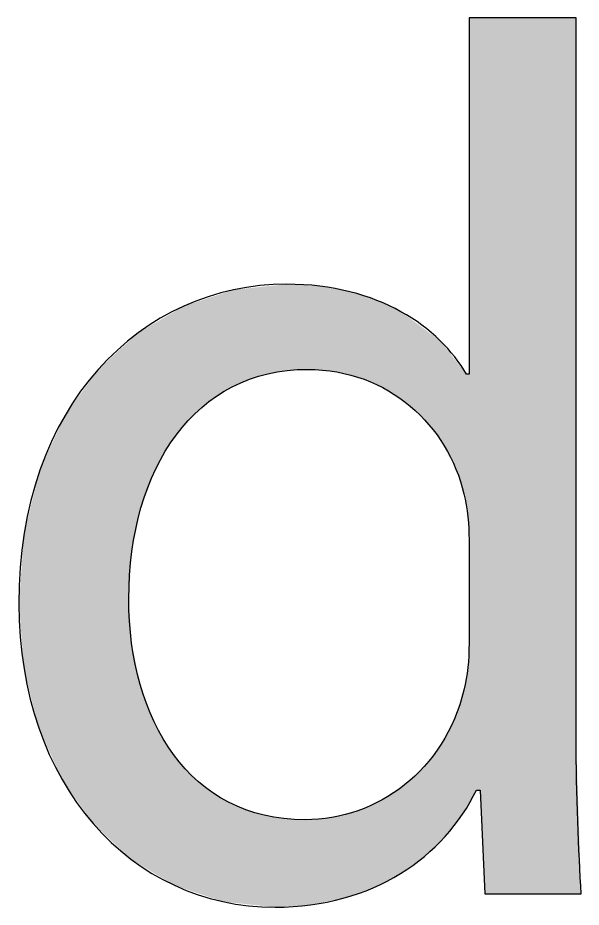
# Model space of a CAD drawing. Extents: x 0 to 360, y -268 to 0.
# Drawn here: x 212.238 to 213.608, y -177.433 to -175.271 of the extents above; entities that cross this region are included whole.
import ezdxf

# ---------------------------------------------------------------- set-up
doc = ezdxf.new("R2010")
doc.units = 0
doc.layers.add('LAYER_1', color=7, linetype='CONTINUOUS')

# ---------------------------------------------------------------- blocks, each defined once
blk = doc.blocks.new('*U279')
at = {"layer": 'LAYER_1', "color": 250, "extrusion": (0, 0, -1)}
for points in [[(-213.3351, -177.1796), (-213.3351, -175.2715), (-213.353, -177.1484)], [(-213.353, -177.1484), (-213.3351, -175.2715), (-213.353, -175.2715)], [(-213.353, -177.1484), (-213.353, -175.2715), (-213.362, -177.1484)], [(-213.362, -177.1484), (-213.353, -175.2715), (-213.362, -175.2715)], [(-213.3737, -177.4002), (-213.362, -175.2715), (-213.3737, -175.2715)], [(-213.3737, -177.4002), (-213.3737, -175.2715), (-213.5956, -177.4002)], [(-213.5956, -177.4002), (-213.3737, -175.2715), (-213.5956, -175.2715)], [(-212.7593, -176.1683), (-212.7593, -175.9336), (-212.7624, -176.167)], [(-212.7624, -176.167), (-212.7624, -175.9325), (-212.792, -176.154)], [(-212.792, -176.154), (-212.792, -175.9294), (-212.8009, -176.1501)], [(-212.8009, -176.1501), (-212.8009, -175.9285), (-212.8369, -176.1393)], [(-212.8369, -176.1393), (-212.8369, -175.9247), (-212.8454, -176.1368)], [(-212.8454, -176.1368), (-212.8454, -175.9238), (-212.8638, -176.1336)], [(-212.8638, -176.1336), (-212.8638, -175.9219), (-212.8849, -176.1299)], [(-212.8849, -176.1299), (-212.8849, -175.9197), (-212.8914, -176.1288)], [(-212.8914, -176.1288), (-212.8914, -175.919), (-212.8925, -176.1286)], [(-212.8925, -176.1286), (-212.8914, -175.919), (-212.8925, -175.919)], [(-212.8925, -176.1286), (-212.8925, -175.919), (-212.9362, -176.1262)], [(-212.9362, -176.1262), (-212.8925, -175.919), (-212.9362, -175.9216)], [(-212.9362, -176.1262), (-212.9362, -175.9216), (-212.9424, -176.1259)], [(-212.9424, -176.1259), (-212.9362, -175.9216), (-212.9424, -175.922)], [(-212.9497, -176.1265), (-212.9424, -175.922), (-212.9497, -175.9224)], [(-212.972, -176.1284), (-212.9497, -175.9224), (-212.972, -175.9237)], [(-213.0017, -176.131), (-212.972, -175.9237), (-213.0017, -175.9292)], [(-213.0139, -176.1321), (-213.0017, -175.9292), (-213.0139, -175.9314)], [(-213.0293, -176.1363), (-213.0139, -175.9314), (-213.0293, -175.9343)], [(-213.0452, -176.1406), (-213.0293, -175.9343), (-213.0452, -175.9372)], [(-212.7119, -176.1979), (-212.7119, -175.9491), (-212.7206, -176.1912)], [(-212.7206, -176.1912), (-212.7206, -175.9463), (-212.7364, -176.1819)], [(-212.7364, -176.1819), (-212.7364, -175.9411), (-212.7503, -176.1736)], [(-212.7503, -176.1736), (-212.7503, -175.9365), (-212.7593, -176.1683)], [(-213.0646, -176.1459), (-213.0452, -175.9372), (-213.0646, -175.9434)], [(-213.0798, -176.15), (-213.0646, -175.9434), (-213.0798, -175.9482)], [(-213.1023, -176.1606), (-213.0798, -175.9482), (-213.1023, -175.9554)], [(-213.1111, -176.1648), (-213.1023, -175.9554), (-213.1111, -175.9582)], [(-212.641, -176.2635), (-212.641, -175.9724), (-212.6448, -176.259)], [(-212.6448, -176.259), (-212.6448, -175.9712), (-212.6522, -176.2501)], [(-212.6522, -176.2501), (-212.6522, -175.9688), (-212.6767, -176.2264)], [(-212.6767, -176.2264), (-212.6767, -175.9607), (-212.6849, -176.2185)], [(-212.6849, -176.2185), (-212.6849, -175.958), (-212.7119, -176.1979)], [(-213.1238, -176.1708), (-213.1111, -175.9582), (-213.1238, -175.9642)], [(-213.1395, -176.1782), (-213.1238, -175.9642), (-213.1395, -175.9716)], [(-213.1681, -176.1984), (-213.1395, -175.9716), (-213.1681, -175.9851)], [(-212.5963, -176.3248), (-212.5963, -175.9987), (-212.6162, -176.2952)], [(-212.6162, -176.2952), (-212.6162, -175.987), (-212.6184, -176.2919)], [(-212.6184, -176.2919), (-212.6184, -175.9857), (-212.6227, -176.2856)], [(-212.6227, -176.2856), (-212.6227, -175.9832), (-212.641, -176.2635)], [(-213.1696, -176.1995), (-213.1681, -175.9851), (-213.1696, -175.9857)], [(-213.178, -176.2054), (-213.1696, -175.9857), (-213.178, -175.992)], [(-213.1922, -176.2154), (-213.178, -175.992), (-213.1922, -176.0025)], [(-212.5689, -176.3789), (-212.5689, -176.0147), (-212.5732, -176.3675)], [(-212.5732, -176.3675), (-212.5732, -176.0122), (-212.5909, -176.3348)], [(-212.5909, -176.3348), (-212.5909, -176.0018), (-212.5963, -176.3248)], [(-213.2262, -176.2492), (-213.1922, -176.0025), (-213.2262, -176.0276)], [(-212.5302, -176.4958), (-212.5302, -176.0374), (-212.5349, -176.4731)], [(-212.5349, -176.4731), (-212.5349, -176.0347), (-212.5372, -176.4624)], [(-212.5372, -176.4624), (-212.5372, -176.0333), (-212.5689, -176.3789)], [(-213.2265, -176.2495), (-213.2262, -176.0276), (-213.2265, -176.0278)], [(-213.2376, -176.2604), (-213.2265, -176.0278), (-213.2376, -176.036)], [(-213.2642, -176.2972), (-213.2376, -176.036), (-213.2642, -176.0557)], [(-212.5076, -176.6836), (-212.5076, -176.0581), (-212.5124, -176.6097)], [(-212.5124, -176.6097), (-212.5124, -176.0537), (-212.5145, -176.5782)], [(-212.5145, -176.5782), (-212.5145, -176.0518), (-212.5151, -176.5684)], [(-212.5151, -176.5684), (-212.5151, -176.0512), (-212.5302, -176.4958)], [(-213.2672, -176.3013), (-213.2642, -176.0557), (-213.2672, -176.0594)], [(-213.2748, -176.3118), (-213.2672, -176.0594), (-213.2748, -176.0691)], [(-213.2771, -176.3163), (-213.2748, -176.0691), (-213.2771, -176.072)], [(-213.2997, -176.3611), (-213.2771, -176.072), (-213.2997, -176.1008)], [(-213.3034, -176.3683), (-213.2997, -176.1008), (-213.3034, -176.1055)], [(-213.3194, -176.4183), (-213.3034, -176.1055), (-213.3194, -176.1258)], [(-213.3227, -176.4287), (-213.3194, -176.1258), (-213.3227, -176.13)], [(-213.3289, -176.4647), (-213.3227, -176.13), (-213.3289, -176.1379)], [(-213.3323, -176.4842), (-213.3289, -176.1379), (-213.3323, -176.1379)], [(-213.3351, -176.5396), (-213.3323, -176.1379), (-213.3351, -176.1379)], [(-212.5124, -177.316), (-212.5076, -176.6836), (-212.5124, -176.7589)], [(-212.5145, -177.3172), (-212.5124, -176.7589), (-212.5145, -176.7911)], [(-212.5151, -177.3176), (-212.5145, -176.7911), (-212.5151, -176.7942)], [(-212.5302, -177.3267), (-212.5151, -176.7942), (-212.5302, -176.8683)], [(-213.3323, -177.1846), (-213.3323, -176.8507), (-213.3351, -177.1796)], [(-212.5349, -177.3295), (-212.5302, -176.8683), (-212.5349, -176.8915)], [(-213.3289, -177.1904), (-213.3289, -176.87), (-213.3323, -177.1846)], [(-212.5372, -177.3309), (-212.5349, -176.8915), (-212.5372, -176.8974)], [(-212.5689, -177.35), (-212.5372, -176.8974), (-212.5689, -176.9826)], [(-213.3227, -177.2013), (-213.3227, -176.9055), (-213.3289, -177.1904)], [(-213.3194, -177.2071), (-213.3194, -176.9156), (-213.3227, -177.2013)], [(-213.3034, -177.2275), (-213.3034, -176.9638), (-213.3194, -177.2071)], [(-212.5732, -177.3526), (-212.5689, -176.9826), (-212.5732, -176.9907)], [(-212.5909, -177.3632), (-212.5732, -176.9907), (-212.5909, -177.024)], [(-213.2997, -177.2322), (-213.2997, -176.9749), (-213.3034, -177.2275)], [(-212.5963, -177.3665), (-212.5909, -177.024), (-212.5963, -177.0321)], [(-212.6162, -177.3785), (-212.5963, -177.0321), (-212.6162, -177.0622)], [(-213.2672, -177.2707), (-213.2672, -177.0369), (-213.2748, -177.2633)], [(-213.2748, -177.2633), (-213.2748, -177.0223), (-213.2771, -177.2612)], [(-213.2771, -177.2612), (-213.2771, -177.018), (-213.2997, -177.2322)], [(-213.5956, -177.4002), (-213.5956, -177.0254), (-213.608, -177.4002)], [(-213.2642, -177.2735), (-213.2642, -177.0407), (-213.2672, -177.2707)], [(-212.6184, -177.3798), (-212.6162, -177.0622), (-212.6184, -177.0649)], [(-212.6227, -177.3813), (-212.6184, -177.0649), (-212.6227, -177.07)], [(-212.641, -177.3874), (-212.6227, -177.07), (-212.641, -177.0923)], [(-213.2376, -177.299), (-213.2376, -177.0758), (-213.2642, -177.2735)], [(-212.6448, -177.3887), (-212.641, -177.0923), (-212.6448, -177.097)], [(-212.6522, -177.3912), (-212.6448, -177.097), (-212.6522, -177.1042)], [(-213.2262, -177.3098), (-213.2262, -177.0907), (-213.2265, -177.3096)], [(-213.2265, -177.3096), (-213.2265, -177.0903), (-213.2376, -177.299)], [(-212.6767, -177.3994), (-212.6522, -177.1042), (-212.6767, -177.128)], [(-213.1922, -177.3342), (-213.1922, -177.1226), (-213.2262, -177.3098)], [(-212.6849, -177.4022), (-212.6767, -177.128), (-212.6849, -177.1343)], [(-212.7119, -177.4113), (-212.6849, -177.1343), (-212.7119, -177.1551)], [(-213.1681, -177.3514), (-213.1681, -177.1426), (-213.1696, -177.3504)], [(-213.1696, -177.3504), (-213.1696, -177.1416), (-213.178, -177.3444)], [(-213.178, -177.3444), (-213.178, -177.136), (-213.1922, -177.3342)], [(-212.7206, -177.4142), (-212.7119, -177.1551), (-212.7206, -177.1602)], [(-212.7364, -177.4195), (-212.7206, -177.1602), (-212.7364, -177.1695)], [(-213.1395, -177.3664), (-213.1395, -177.1617), (-213.1681, -177.3514)], [(-212.7503, -177.421), (-212.7364, -177.1695), (-212.7503, -177.1778)], [(-212.7593, -177.4219), (-212.7503, -177.1778), (-212.7593, -177.1818)], [(-212.7624, -177.4223), (-212.7593, -177.1818), (-212.7624, -177.1831)], [(-212.792, -177.4254), (-212.7624, -177.1831), (-212.792, -177.196)], [(-213.1023, -177.3857), (-213.1023, -177.1817), (-213.1111, -177.3811)], [(-213.1111, -177.3811), (-213.1111, -177.1778), (-213.1238, -177.3745)], [(-213.1238, -177.3745), (-213.1238, -177.1721), (-213.1395, -177.3664)], [(-212.8009, -177.4264), (-212.792, -177.196), (-212.8009, -177.1987)], [(-212.8369, -177.4302), (-212.8009, -177.1987), (-212.8369, -177.2094)], [(-212.8454, -177.4311), (-212.8369, -177.2094), (-212.8454, -177.2108)], [(-213.0293, -177.4114), (-213.0293, -177.2077), (-213.0452, -177.4058)], [(-213.0452, -177.4058), (-213.0452, -177.2036), (-213.0646, -177.399)], [(-213.0646, -177.399), (-213.0646, -177.1986), (-213.0798, -177.3936)], [(-213.0798, -177.3936), (-213.0798, -177.1918), (-213.1023, -177.3857)], [(-212.8638, -177.4331), (-212.8454, -177.2108), (-212.8638, -177.214)], [(-212.8638, -177.4331), (-212.8638, -177.214), (-212.8849, -177.4317)], [(-212.8849, -177.4317), (-212.8638, -177.214), (-212.8849, -177.2176)], [(-212.8849, -177.4317), (-212.8849, -177.2176), (-212.8914, -177.4313)], [(-212.8914, -177.4313), (-212.8849, -177.2176), (-212.8914, -177.2179)], [(-212.8914, -177.4313), (-212.8914, -177.2179), (-212.8925, -177.4312)], [(-212.8925, -177.4312), (-212.8914, -177.2179), (-212.8925, -177.218)], [(-212.8925, -177.4312), (-212.8925, -177.218), (-212.9362, -177.4284)], [(-212.9362, -177.4284), (-212.8925, -177.218), (-212.9362, -177.2204)], [(-212.9362, -177.4284), (-212.9362, -177.2204), (-212.9424, -177.428)], [(-212.9424, -177.428), (-212.9424, -177.2198), (-212.9497, -177.4275)], [(-212.9497, -177.4275), (-212.9497, -177.2192), (-212.972, -177.423)], [(-212.972, -177.423), (-212.972, -177.2173), (-213.0017, -177.417)], [(-213.0017, -177.417), (-213.0017, -177.2148), (-213.0139, -177.4145)], [(-213.0139, -177.4145), (-213.0139, -177.2117), (-213.0293, -177.4114)]]:
    blk.add_solid(points, dxfattribs=at)
at = {"layer": 'LAYER_1', "color": 250}
for points in [[(213.362, -177.1484), (213.362, -175.2715), (213.3737, -177.4002)], [(212.7593, -176.1683), (212.7503, -175.9365), (212.7593, -175.9336)], [(212.7624, -176.167), (212.7593, -175.9336), (212.7624, -175.9325)], [(212.792, -176.154), (212.7624, -175.9325), (212.792, -175.9294)], [(212.8009, -176.1501), (212.792, -175.9294), (212.8009, -175.9285)], [(212.8369, -176.1393), (212.8009, -175.9285), (212.8369, -175.9247)], [(212.8454, -176.1368), (212.8369, -175.9247), (212.8454, -175.9238)], [(212.8638, -176.1336), (212.8454, -175.9238), (212.8638, -175.9219)], [(212.8849, -176.1299), (212.8638, -175.9219), (212.8849, -175.9197)], [(212.8914, -176.1288), (212.8849, -175.9197), (212.8914, -175.919)], [(212.9424, -176.1259), (212.9424, -175.922), (212.9497, -176.1265)], [(212.9497, -176.1265), (212.9497, -175.9224), (212.972, -176.1284)], [(212.972, -176.1284), (212.972, -175.9237), (213.0017, -176.131)], [(213.0017, -176.131), (213.0017, -175.9292), (213.0139, -176.1321)], [(213.0139, -176.1321), (213.0139, -175.9314), (213.0293, -176.1363)], [(213.0293, -176.1363), (213.0293, -175.9343), (213.0452, -176.1406)], [(212.7119, -176.1979), (212.6849, -175.958), (212.7119, -175.9491)], [(212.7206, -176.1912), (212.7119, -175.9491), (212.7206, -175.9463)], [(212.7364, -176.1819), (212.7206, -175.9463), (212.7364, -175.9411)], [(212.7503, -176.1736), (212.7364, -175.9411), (212.7503, -175.9365)], [(213.0452, -176.1406), (213.0452, -175.9372), (213.0646, -176.1459)], [(213.0646, -176.1459), (213.0646, -175.9434), (213.0798, -176.15)], [(213.0798, -176.15), (213.0798, -175.9482), (213.1023, -176.1606)], [(213.1023, -176.1606), (213.1023, -175.9554), (213.1111, -176.1648)], [(212.641, -176.2635), (212.6227, -175.9832), (212.641, -175.9724)], [(212.6448, -176.259), (212.641, -175.9724), (212.6448, -175.9712)], [(212.6522, -176.2501), (212.6448, -175.9712), (212.6522, -175.9688)], [(212.6767, -176.2264), (212.6522, -175.9688), (212.6767, -175.9607)], [(212.6849, -176.2185), (212.6767, -175.9607), (212.6849, -175.958)], [(213.1111, -176.1648), (213.1111, -175.9582), (213.1238, -176.1708)], [(213.1238, -176.1708), (213.1238, -175.9642), (213.1395, -176.1782)], [(213.1395, -176.1782), (213.1395, -175.9716), (213.1681, -176.1984)], [(212.5963, -176.3248), (212.5909, -176.0018), (212.5963, -175.9987)], [(212.6162, -176.2952), (212.5963, -175.9987), (212.6162, -175.987)], [(212.6184, -176.2919), (212.6162, -175.987), (212.6184, -175.9857)], [(212.6227, -176.2856), (212.6184, -175.9857), (212.6227, -175.9832)], [(213.1681, -176.1984), (213.1681, -175.9851), (213.1696, -176.1995)], [(213.1696, -176.1995), (213.1696, -175.9857), (213.178, -176.2054)], [(213.178, -176.2054), (213.178, -175.992), (213.1922, -176.2154)], [(212.5689, -176.3789), (212.5372, -176.0333), (212.5689, -176.0147)], [(212.5732, -176.3675), (212.5689, -176.0147), (212.5732, -176.0122)], [(212.5909, -176.3348), (212.5732, -176.0122), (212.5909, -176.0018)], [(213.1922, -176.2154), (213.1922, -176.0025), (213.2262, -176.2492)], [(212.5302, -176.4958), (212.5151, -176.0512), (212.5302, -176.0374)], [(212.5349, -176.4731), (212.5302, -176.0374), (212.5349, -176.0347)], [(212.5372, -176.4624), (212.5349, -176.0347), (212.5372, -176.0333)], [(213.2262, -176.2492), (213.2262, -176.0276), (213.2265, -176.2495)], [(213.2265, -176.2495), (213.2265, -176.0278), (213.2376, -176.2604)], [(213.2376, -176.2604), (213.2376, -176.036), (213.2642, -176.2972)], [(212.5076, -177.3114), (212.433, -176.1263), (212.5076, -176.0581)], [(212.5124, -176.6097), (212.5076, -176.0581), (212.5124, -176.0537)], [(212.5145, -176.5782), (212.5124, -176.0537), (212.5145, -176.0518)], [(212.5151, -176.5684), (212.5145, -176.0518), (212.5151, -176.0512)], [(213.2642, -176.2972), (213.2642, -176.0557), (213.2672, -176.3013)], [(213.2672, -176.3013), (213.2672, -176.0594), (213.2748, -176.3118)], [(213.2748, -176.3118), (213.2748, -176.0691), (213.2771, -176.3163)], [(213.2771, -176.3163), (213.2771, -176.072), (213.2997, -176.3611)], [(213.2997, -176.3611), (213.2997, -176.1008), (213.3034, -176.3683)], [(213.3034, -176.3683), (213.3034, -176.1055), (213.3194, -176.4183)], [(212.433, -177.2414), (212.4205, -176.1435), (212.433, -176.1263)], [(212.433, -177.2414), (212.433, -176.1263), (212.5076, -177.3114)], [(213.3194, -176.4183), (213.3194, -176.1258), (213.3227, -176.4287)], [(212.4205, -177.2296), (212.3524, -176.2377), (212.4205, -176.1435)], [(212.4205, -177.2296), (212.4205, -176.1435), (212.433, -177.2414)], [(213.3227, -176.4287), (213.3227, -176.13), (213.3289, -176.4647)], [(213.3289, -176.4647), (213.3289, -176.1379), (213.3323, -176.4842)], [(213.3323, -176.4842), (213.3323, -176.1379), (213.3351, -176.5396)], [(212.3451, -177.1226), (212.2914, -176.3706), (212.3451, -176.2537)], [(212.3524, -177.133), (212.3451, -176.2537), (212.3524, -176.2377)], [(212.3451, -177.1226), (212.3451, -176.2537), (212.3524, -177.133)], [(212.3524, -177.133), (212.3524, -176.2377), (212.4205, -177.2296)], [(212.2884, -176.9968), (212.253, -176.5237), (212.2884, -176.3828)], [(212.2914, -177.0035), (212.2884, -176.3828), (212.2914, -176.3706)], [(212.2884, -176.9968), (212.2884, -176.3828), (212.2914, -177.0035)], [(212.2914, -177.0035), (212.2914, -176.3706), (212.3451, -177.1226)], [(212.2527, -176.8539), (212.2403, -176.6957), (212.2527, -176.5286)], [(212.253, -176.8553), (212.2527, -176.5286), (212.253, -176.5237)], [(212.2527, -176.8539), (212.2527, -176.5286), (212.253, -176.8553)], [(212.253, -176.8553), (212.253, -176.5237), (212.2884, -176.9968)], [(212.5076, -177.3114), (212.5076, -176.6836), (212.5124, -177.316)], [(212.5124, -177.316), (212.5124, -176.7589), (212.5145, -177.3172)], [(212.5145, -177.3172), (212.5145, -176.7911), (212.5151, -177.3176)], [(212.5151, -177.3176), (212.5151, -176.7942), (212.5302, -177.3267)], [(213.3351, -177.1796), (213.3323, -176.8507), (213.3351, -176.7916)], [(213.3323, -177.1846), (213.3289, -176.87), (213.3323, -176.8507)], [(212.5302, -177.3267), (212.5302, -176.8683), (212.5349, -177.3295)], [(213.3289, -177.1904), (213.3227, -176.9055), (213.3289, -176.87)], [(212.5349, -177.3295), (212.5349, -176.8915), (212.5372, -177.3309)], [(212.5372, -177.3309), (212.5372, -176.8974), (212.5689, -177.35)], [(213.3227, -177.2013), (213.3194, -176.9156), (213.3227, -176.9055)], [(213.3194, -177.2071), (213.3034, -176.9638), (213.3194, -176.9156)], [(213.3034, -177.2275), (213.2997, -176.9749), (213.3034, -176.9638)], [(212.5689, -177.35), (212.5689, -176.9826), (212.5732, -177.3526)], [(212.5732, -177.3526), (212.5732, -176.9907), (212.5909, -177.3632)], [(213.2997, -177.2322), (213.2771, -177.018), (213.2997, -176.9749)], [(212.5909, -177.3632), (212.5909, -177.024), (212.5963, -177.3665)], [(212.5963, -177.3665), (212.5963, -177.0321), (212.6162, -177.3785)], [(213.2672, -177.2707), (213.2642, -177.0407), (213.2672, -177.0369)], [(213.2748, -177.2633), (213.2672, -177.0369), (213.2748, -177.0223)], [(213.2771, -177.2612), (213.2748, -177.0223), (213.2771, -177.018)], [(213.2642, -177.2735), (213.2376, -177.0758), (213.2642, -177.0407)], [(212.6162, -177.3785), (212.6162, -177.0622), (212.6184, -177.3798)], [(212.6184, -177.3798), (212.6184, -177.0649), (212.6227, -177.3813)], [(212.6227, -177.3813), (212.6227, -177.07), (212.641, -177.3874)], [(213.2376, -177.299), (213.2265, -177.0903), (213.2376, -177.0758)], [(212.641, -177.3874), (212.641, -177.0923), (212.6448, -177.3887)], [(212.6448, -177.3887), (212.6448, -177.097), (212.6522, -177.3912)], [(213.2262, -177.3098), (213.1922, -177.1226), (213.2262, -177.0907)], [(213.2265, -177.3096), (213.2262, -177.0907), (213.2265, -177.0903)], [(212.6522, -177.3912), (212.6522, -177.1042), (212.6767, -177.3994)], [(213.1922, -177.3342), (213.178, -177.136), (213.1922, -177.1226)], [(212.6767, -177.3994), (212.6767, -177.128), (212.6849, -177.4022)], [(212.6849, -177.4022), (212.6849, -177.1343), (212.7119, -177.4113)], [(213.1681, -177.3514), (213.1395, -177.1617), (213.1681, -177.1426)], [(213.1696, -177.3504), (213.1681, -177.1426), (213.1696, -177.1416)], [(213.178, -177.3444), (213.1696, -177.1416), (213.178, -177.136)], [(212.7119, -177.4113), (212.7119, -177.1551), (212.7206, -177.4142)], [(212.7206, -177.4142), (212.7206, -177.1602), (212.7364, -177.4195)], [(213.1395, -177.3664), (213.1238, -177.1721), (213.1395, -177.1617)], [(212.7364, -177.4195), (212.7364, -177.1695), (212.7503, -177.421)], [(212.7503, -177.421), (212.7503, -177.1778), (212.7593, -177.4219)], [(212.7593, -177.4219), (212.7593, -177.1818), (212.7624, -177.4223)], [(212.7624, -177.4223), (212.7624, -177.1831), (212.792, -177.4254)], [(213.1023, -177.3857), (213.0798, -177.1918), (213.1023, -177.1817)], [(213.1111, -177.3811), (213.1023, -177.1817), (213.1111, -177.1778)], [(213.1238, -177.3745), (213.1111, -177.1778), (213.1238, -177.1721)], [(212.792, -177.4254), (212.792, -177.196), (212.8009, -177.4264)], [(212.8009, -177.4264), (212.8009, -177.1987), (212.8369, -177.4302)], [(212.8369, -177.4302), (212.8369, -177.2094), (212.8454, -177.4311)], [(213.0293, -177.4114), (213.0139, -177.2117), (213.0293, -177.2077)], [(213.0452, -177.4058), (213.0293, -177.2077), (213.0452, -177.2036)], [(213.0646, -177.399), (213.0452, -177.2036), (213.0646, -177.1986)], [(213.0798, -177.3936), (213.0646, -177.1986), (213.0798, -177.1918)], [(212.8454, -177.4311), (212.8454, -177.2108), (212.8638, -177.4331)], [(212.9424, -177.428), (212.9362, -177.2204), (212.9424, -177.2198)], [(212.9497, -177.4275), (212.9424, -177.2198), (212.9497, -177.2192)], [(212.972, -177.423), (212.9497, -177.2192), (212.972, -177.2173)], [(213.0017, -177.417), (212.972, -177.2173), (213.0017, -177.2148)], [(213.0139, -177.4145), (213.0017, -177.2148), (213.0139, -177.2117)]]:
    blk.add_solid(points, dxfattribs=at)
blk = doc.blocks.new('BLOCK_32')
at = {"layer": 'LAYER_1'}
for points, knots in [([(213.5956, -175.2715), (213.5956, -175.2715), (213.5956, -177.0254), (213.5956, -177.0254), (213.5956, -177.1544), (213.6018, -177.3013), (213.608, -177.4002), (213.608, -177.4002), (213.3737, -177.4002), (213.3737, -177.4002), (213.3737, -177.4002), (213.362, -177.1484), (213.362, -177.1484), (213.362, -177.1484), (213.353, -177.1484), (213.353, -177.1484), (213.2752, -177.3103), (213.1009, -177.4331), (212.8638, -177.4331), (212.5131, -177.4331), (212.2403, -177.1363), (212.2403, -176.6957), (212.2375, -176.2128), (212.54, -175.919), (212.8914, -175.919), (213.116, -175.919), (213.2628, -176.0241), (213.3289, -176.1379), (213.3289, -176.1379), (213.3351, -176.1379), (213.3351, -176.1379), (213.3351, -176.1379), (213.3351, -175.2715), (213.3351, -175.2715), (213.3351, -175.2715), (213.5956, -175.2715), (213.5956, -175.2715)], [0, 0, 0, 0, 1, 1, 1, 2, 2, 2, 3, 3, 3, 4, 4, 4, 5, 5, 5, 6, 6, 6, 7, 7, 7, 8, 8, 8, 9, 9, 9, 10, 10, 10, 11, 11, 11, 12, 12, 12, 12]), ([(213.3351, -176.5396), (213.3351, -176.5067), (213.3317, -176.4618), (213.3227, -176.4287), (213.2841, -176.2638), (213.1401, -176.1259), (212.9424, -176.1259), (212.6695, -176.1259), (212.5076, -176.3658), (212.5076, -176.6836), (212.5076, -176.9775), (212.6544, -177.2204), (212.9362, -177.2204), (213.1133, -177.2204), (213.2752, -177.1003), (213.3227, -176.9055), (213.3317, -176.8695), (213.3351, -176.8335), (213.3351, -176.7916), (213.3351, -176.7916), (213.3351, -176.5396), (213.3351, -176.5396)], [0, 0, 0, 0, 1, 1, 1, 2, 2, 2, 3, 3, 3, 4, 4, 4, 5, 5, 5, 6, 6, 6, 7, 7, 7, 7])]:
    blk.add_open_spline(points, degree=3, knots=knots, dxfattribs=at)
at = {"layer": 'LAYER_1', "color": 250}
blk.add_blockref('*U279', (0, 0), dxfattribs=at)
blk = doc.blocks.new('BLOCK_20')
at = {"layer": 'LAYER_1'}
blk.add_blockref('BLOCK_32', (0, 0), dxfattribs=at)
blk = doc.blocks.new('BLOCK_17')
at = {"layer": 'LAYER_1'}
blk.add_blockref('BLOCK_20', (0, 0), dxfattribs=at)

msp = doc.modelspace()

# ---------------------------------------------------------------- block references
at = {"layer": 'LAYER_1'}
msp.add_blockref('BLOCK_17', (0, 0), dxfattribs=at)

doc.saveas('drawing.dxf')
